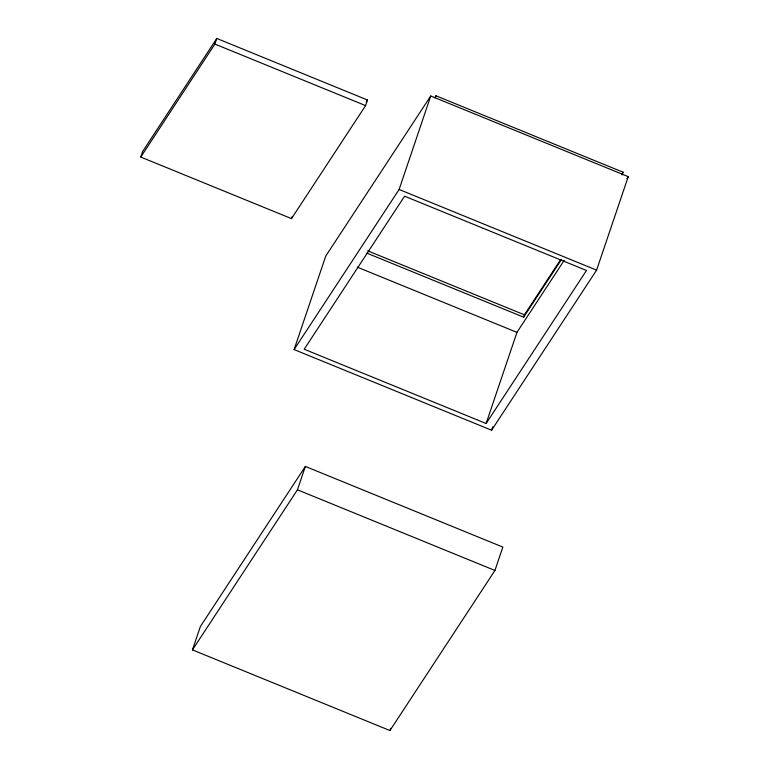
<?xml version="1.0" encoding="UTF-8"?>
<svg xmlns="http://www.w3.org/2000/svg" width="769" height="769" viewBox="0 0 769 769"><rect width="100%" height="100%" fill="white"/><g stroke="black" fill="none" stroke-linecap="round" stroke-linejoin="round"><path stroke-width="1.15" d="M140.765 157.059L142.659 151.455L216.781 38.45L367.495 100.008L365.592 105.613L291.48 218.617L140.765 157.059L214.878 44.064L216.781 38.45M291.48 218.617L292.239 216.377M192.452 649.892L200.363 626.524L305.36 466.427L502.849 547.086L494.938 570.463L389.941 730.55L192.452 649.892L297.449 489.805L305.36 466.427M294.104 349.568L325.748 256.077L430.746 95.99L628.235 176.649L596.6 270.13L491.593 430.227L294.104 349.568L399.111 189.472L430.746 95.99M435.35 97.663L435.985 95.789L623.082 172.208L622.131 175.005M486.114 423.508L586.487 270.477L404.59 196.191L304.216 349.222L486.114 423.508L516.96 332.362L564.196 260.345M366.938 253.174L523.631 317.174L524.42 314.829L560.428 259.932M389.941 730.55L390.69 728.32M491.593 430.227L492.737 426.843M366.179 102.008L367.495 100.008M434.668 97.798L435.985 95.789M523.631 317.174L561.601 259.278M621.765 174.207L623.082 172.208M626.927 178.648L628.235 176.649M214.878 44.064L365.592 105.613M399.111 189.472L596.6 270.13M367.726 250.838L524.42 314.829M357.249 267.131L516.96 332.362M297.449 489.805L494.938 570.463"/></g></svg>
